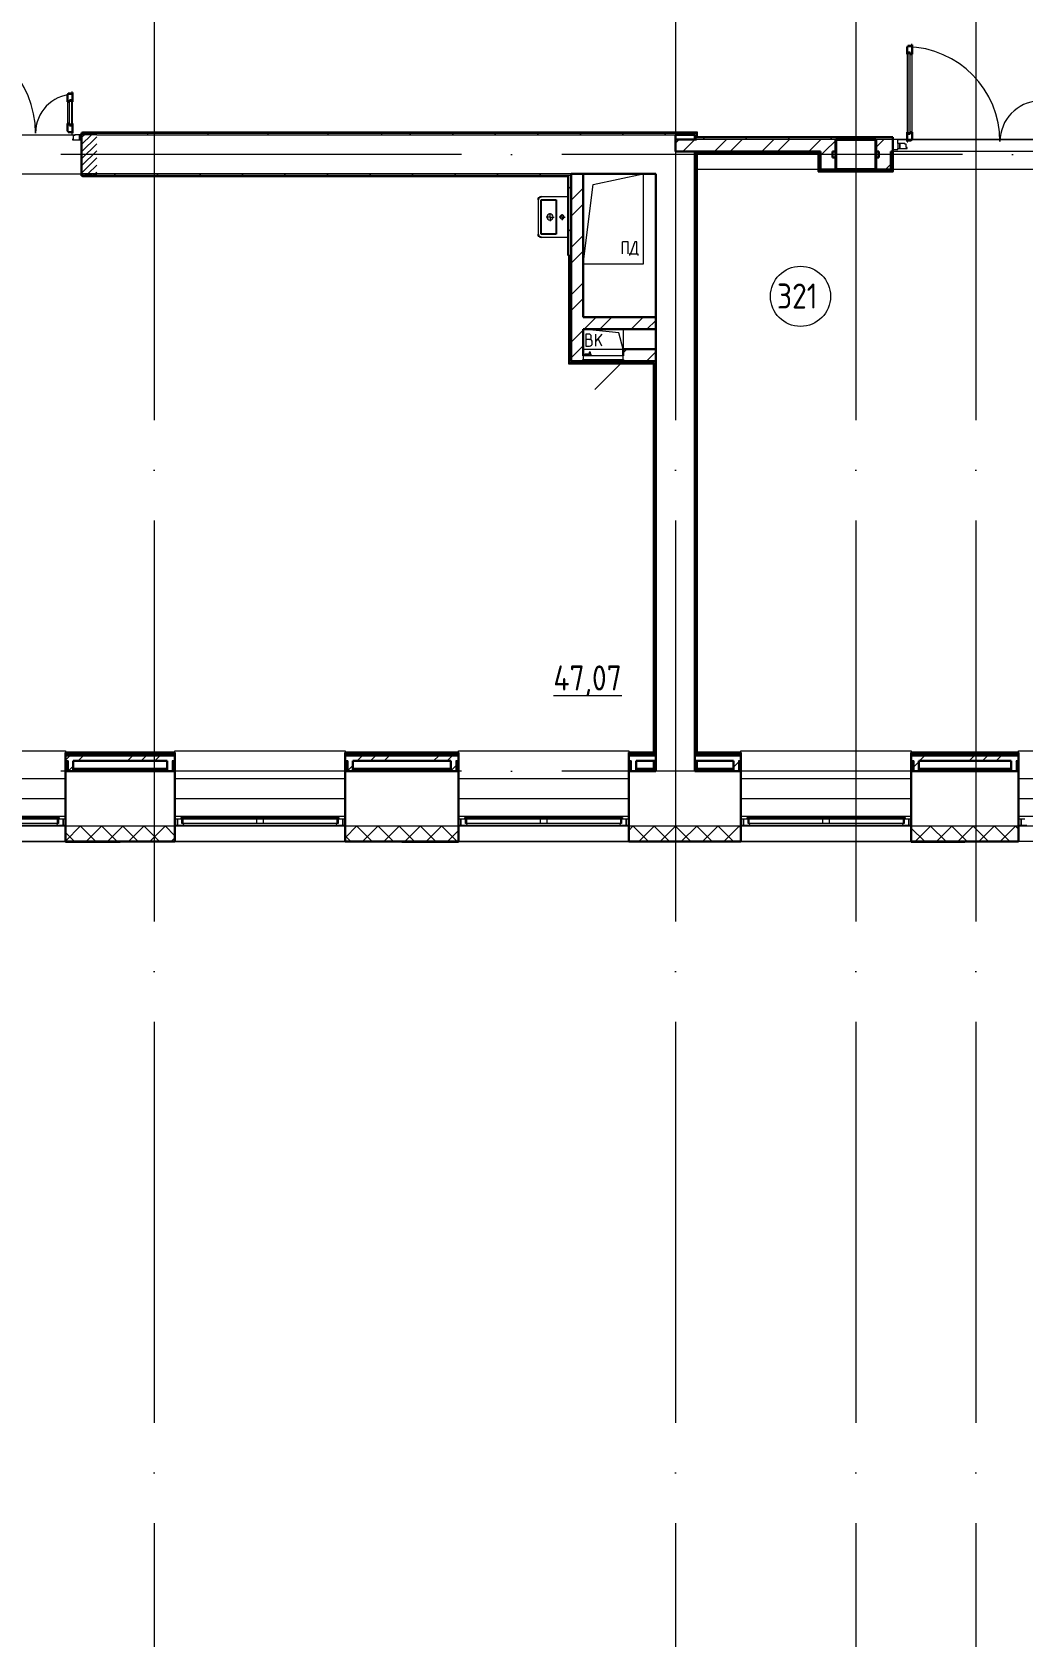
# Model space of a CAD drawing. Header units: millimetres. Extents: x -495897 to 1376592, y -28539 to 470976.
# Drawn here: x 253970 to 263858, y 334000 to 350005 of the extents above; entities that cross this region are included whole.
import ezdxf

# ---------------------------------------------------------------- set-up
doc = ezdxf.new("R2010")
doc.units = ezdxf.units.MM
for name, pattern in [('ADSK_Линия сетки', [25, 20, -2.5, 0, -2.5]), ('ADSK_Сверху', [450, 300, -150]), ('ADSK_Штриховая_ш2 п1_5', [4.5, 3, -1.5])]:
    doc.linetypes.add(name, pattern=pattern)
for name, color, linetype, lineweight in [('_ Окна', 7, 'Continuous', 9), ('Витраж', 7, 'Continuous', 9), ('Двери', 252, 'Continuous', 9), ('Линии', 7, 'Continuous', 9), ('Марки помещений', 252, 'Continuous', 20), ('Несущие колонны', 252, 'Continuous', 18), ('Оборудование', 8, 'Continuous', 18), ('Ограждение', 252, 'Continuous', 9), ('Окна', 252, 'Continuous', 9), ('Оси', 252, 'Continuous', 9), ('Перекрытие', 252, 'Continuous', 18), ('Стены внутренние', 7, 'Continuous', 18), ('Стены наружные', 7, 'Continuous', 18), ('Стены штриховка', 7, 'Continuous', 9)]:
    doc.layers.add(name, color=color, linetype=linetype, lineweight=lineweight)
doc.layers.add('Двери открывание', color=7, linetype='Continuous', lineweight=9, true_color=0xc0c0c0)
doc.layers.add('Узлы', color=7, linetype='Continuous')
doc.styles.add('GOST Common_2', font='', dxfattribs={"width": 0.9, "height": 250})
doc.styles.get('GOST Common_2').set_extended_font_data('GOST type B')

# ---------------------------------------------------------------- blocks, each defined once
blk = doc.blocks.new('3 этаж')
at = {"color": 251, "lineweight": 18, "true_color": 0x636466}
for p, q in [((260325, -11915), (260826, -11808)), ((260826, -11808), (260826, -12708)), ((260226, -12708), (260325, -11915)), ((260674, -12485), (260617, -12485)), ((260617, -12605), (260617, -12485)), ((260674, -12605), (260674, -12485)), ((260690, -12605), (260690, -12620)), ((260700, -12605), (260690, -12605)), ((260743, -12485), (260700, -12605)), ((260700, -12605), (260763, -12605)), ((260763, -12485), (260743, -12485)), ((260763, -12605), (260763, -12485)), ((260763, -12605), (260773, -12605)), ((260773, -12605), (260773, -12620)), ((260826, -12708), (260226, -12708)), ((260581, -13392), (260226, -13357)), ((260283, -13405), (260253, -13405)), ((260253, -13405), (260253, -13525)), ((260307, -13438), (260307, -13428)), ((260413, -13405), (260353, -13476)), ((260353, -13525), (260353, -13405)), ((260626, -13557), (260581, -13392)), ((260626, -13357), (260626, -13557)), ((260287, -13458), (260253, -13458)), ((260253, -13525), (260290, -13525)), ((260317, -13498), (260317, -13488)), ((260413, -13525), (260377, -13448))]:
    blk.add_line(p, q, dxfattribs=at)
for centre, radius, start, end in [((260283, -13428), 23.3, 0, 90), ((260287, -13438), 20, 270, 0), ((260287, -13488), 30, 0, 90), ((260290, -13498), 26.7, 270, 0)]:
    blk.add_arc(centre, radius, start, end, dxfattribs=at)
at = {"layer": '_ Окна', "color": 251, "lineweight": 18, "true_color": 0x636466}
for p, q in [((254990, -18245), (254990, -18286)), ((255036, -18245), (254998, -18245)), ((255036, -18303), (255036, -18245)), ((256214, -18245), (256176, -18245)), ((256176, -18245), (256176, -18303)), ((256222, -18286), (256222, -18245)), ((257780, -18245), (257780, -18286)), ((257826, -18245), (257788, -18245)), ((257826, -18303), (257826, -18245)), ((259044, -18245), (259006, -18245)), ((259006, -18245), (259006, -18303)), ((259052, -18286), (259052, -18245)), ((260610, -18245), (260610, -18286)), ((260656, -18245), (260618, -18245)), ((260656, -18303), (260656, -18245)), ((261864, -18245), (261826, -18245)), ((261826, -18245), (261826, -18303)), ((261872, -18286), (261872, -18245)), ((263430, -18245), (263430, -18286)), ((263476, -18245), (263438, -18245)), ((263476, -18303), (263476, -18245)), ((264634, -18245), (264596, -18245)), ((264596, -18245), (264596, -18303)), ((254972, -18286), (254976, -18303)), ((254976, -18303), (255036, -18303)), ((254990, -18286), (254978, -18286)), ((256176, -18303), (256235, -18303)), ((256234, -18286), (256222, -18286)), ((256235, -18303), (256240, -18286)), ((257762, -18286), (257766, -18303)), ((257766, -18303), (257826, -18303)), ((257780, -18286), (257768, -18286)), ((259006, -18303), (259065, -18303)), ((259064, -18286), (259052, -18286)), ((259065, -18303), (259070, -18286)), ((260592, -18286), (260596, -18303)), ((260596, -18303), (260656, -18303)), ((260610, -18286), (260598, -18286)), ((261826, -18303), (261885, -18303)), ((261884, -18286), (261872, -18286)), ((261885, -18303), (261890, -18286)), ((263412, -18286), (263416, -18303)), ((263416, -18303), (263476, -18303)), ((263430, -18286), (263418, -18286)), ((264596, -18303), (264655, -18303))]:
    blk.add_line(p, q, dxfattribs=at)
at = {"layer": '_ Окна', "color": 251, "true_color": 0x636466}
for p, q in [((255061, -18245), (255036, -18245)), ((255036, -18245), (255036, -18303)), ((256176, -18245), (256151, -18245)), ((256176, -18303), (256176, -18245)), ((257851, -18245), (257826, -18245)), ((257826, -18245), (257826, -18303)), ((259006, -18245), (258981, -18245)), ((259006, -18303), (259006, -18245)), ((260681, -18245), (260656, -18245)), ((260656, -18245), (260656, -18303)), ((261826, -18245), (261801, -18245)), ((261826, -18303), (261826, -18245)), ((263501, -18245), (263476, -18245)), ((263476, -18245), (263476, -18303)), ((264596, -18245), (264571, -18245)), ((264596, -18303), (264596, -18245)), ((255036, -18303), (255061, -18303)), ((256151, -18303), (256176, -18303)), ((257826, -18303), (257851, -18303)), ((258981, -18303), (259006, -18303)), ((260656, -18303), (260681, -18303)), ((261801, -18303), (261826, -18303)), ((263476, -18303), (263501, -18303)), ((264571, -18303), (264596, -18303))]:
    blk.add_line(p, q, dxfattribs=at)
at = {"layer": 'Витраж', "color": 251, "lineweight": 18, "true_color": 0x636466}
for p, q in [((263366, -11463), (263316, -11463)), ((263316, -11463), (263316, -11563)), ((263366, -11503), (263366, -11463)), ((263316, -11563), (263366, -11563)), ((263366, -11563), (263366, -11553))]:
    blk.add_line(p, q, dxfattribs=at)
at = {"layer": 'Двери', "color": 251, "lineweight": 30, "true_color": 0x636466}
for p, q in [((263466, -10539), (263458, -10539)), ((263458, -10539), (263458, -10615)), ((263500, -10530), (263466, -10530)), ((263466, -10530), (263466, -10539)), ((263508, -10521), (263500, -10521)), ((263500, -10521), (263500, -10530)), ((263508, -10615), (263508, -10521)), ((263467, -10615), (263458, -10615)), ((263467, -10597), (263467, -10615)), ((263488, -10597), (263467, -10597)), ((263488, -10615), (263488, -10597)), ((263508, -10615), (263488, -10615)), ((255087, -11014), (255079, -11014)), ((255079, -11014), (255079, -11090)), ((255121, -11005), (255087, -11005)), ((255087, -11005), (255087, -11014)), ((255129, -10996), (255121, -10996)), ((255121, -10996), (255121, -11005)), ((255129, -11090), (255129, -10996)), ((255079, -11090), (255099, -11090)), ((255099, -11090), (255099, -11072)), ((255099, -11072), (255120, -11072)), ((255120, -11072), (255120, -11090)), ((255120, -11090), (255129, -11090)), ((255079, -11306), (255079, -11382)), ((255079, -11306), (255099, -11306)), ((255099, -11306), (255099, -11324)), ((255099, -11324), (255120, -11324)), ((255120, -11306), (255129, -11306)), ((255120, -11324), (255120, -11306)), ((255129, -11400), (255129, -11306)), ((255079, -11382), (255087, -11382)), ((255087, -11382), (255087, -11391)), ((255087, -11391), (255121, -11391)), ((255121, -11391), (255121, -11400)), ((255121, -11400), (255129, -11400)), ((263458, -11391), (263458, -11485)), ((263467, -11391), (263458, -11391)), ((263458, -11485), (263466, -11485)), ((263466, -11485), (263466, -11476)), ((263466, -11476), (263500, -11476)), ((263467, -11409), (263467, -11391)), ((263488, -11409), (263467, -11409)), ((263488, -11391), (263488, -11409)), ((263508, -11391), (263488, -11391)), ((263500, -11476), (263500, -11467)), ((263500, -11467), (263508, -11467)), ((263508, -11467), (263508, -11391))]:
    blk.add_line(p, q, dxfattribs=at)
at = {"layer": 'Двери', "color": 251, "true_color": 0x636466}
for p, q in [((263458, -10615), (263458, -11391)), ((263467, -10597), (263467, -11409)), ((263488, -10597), (263467, -10597)), ((263488, -11409), (263488, -10597)), ((263508, -11391), (263508, -10615)), ((255079, -11090), (255079, -11306)), ((255099, -11324), (255099, -11072)), ((255099, -11072), (255120, -11072)), ((255120, -11072), (255120, -11324)), ((255129, -11306), (255129, -11090)), ((255120, -11324), (255099, -11324)), ((255138, -11460), (255129, -11460)), ((255129, -11460), (255129, -11468)), ((255129, -11468), (255201, -11468)), ((255152, -11426), (255138, -11426)), ((255138, -11426), (255138, -11460)), ((255152, -11418), (255152, -11426)), ((255201, -11418), (255152, -11418)), ((255221, -11418), (255201, -11418)), ((255201, -11418), (255201, -11468)), ((255201, -11468), (255201, -11418)), ((255201, -11468), (255221, -11468)), ((255221, -11468), (255221, -11418)), ((263366, -11503), (263366, -11553)), ((263386, -11503), (263366, -11503)), ((263386, -11553), (263386, -11503)), ((263435, -11503), (263386, -11503)), ((263386, -11503), (263386, -11553)), ((263435, -11511), (263435, -11503)), ((263449, -11511), (263435, -11511)), ((263449, -11545), (263449, -11511)), ((263467, -11409), (263488, -11409)), ((263366, -11553), (263386, -11553)), ((263386, -11553), (263458, -11553)), ((263458, -11545), (263449, -11545)), ((263458, -11553), (263458, -11545))]:
    blk.add_line(p, q, dxfattribs=at)
at = {"layer": 'Двери', "color": 251, "linetype": 'Continuous', "lineweight": 18, "true_color": 0x636466}
for p, q in [((255221, -11446), (255248, -11418)), ((255221, -11516), (255319, -11418)), ((255221, -11587), (255371, -11437)), ((255221, -11658), (255371, -11508)), ((255221, -11728), (255371, -11578)), ((255221, -11799), (255371, -11649)), ((255282, -11808), (255371, -11720)), ((255353, -11808), (255371, -11791))]:
    blk.add_line(p, q, dxfattribs=at)
at = {"layer": 'Двери', "color": 251, "linetype": 'ADSK_Штриховая_ш2 п1_5', "true_color": 0x636466}
for p, q in [((255371, -11418), (255221, -11418)), ((255221, -11418), (255221, -11808)), ((255221, -11808), (255371, -11808))]:
    blk.add_line(p, q, dxfattribs=at)
at = {"layer": 'Двери открывание', "color": 251, "true_color": 0x636466}
for centre, radius, start, end in [((253795, -11400), 966, 0, 88.9323), ((263440, -11485), 946, 0, 88.9097), ((255147, -11400), 386, 92.6728, 180), ((264792, -11485), 406, 92.541, 180)]:
    blk.add_arc(centre, radius, start, end, dxfattribs=at)
at = {"layer": 'Линии', "color": 251, "linetype": 'ADSK_Сверху', "ltscale": 200, "true_color": 0x636466}
for p, q in [((294551, -11463), (261341, -11463)), ((294551, -11763), (261341, -11763))]:
    blk.add_line(p, q, dxfattribs=at)
at = {"layer": 'Марки помещений', "color": 251, "true_color": 0x636466}
blk.add_circle((262395, -13029), 300, dxfattribs=at)
at = {"layer": 'Несущие колонны', "color": 251, "lineweight": 40, "true_color": 0x636466}
for p, q in [((262746, -11463), (263146, -11463)), ((262746, -11763), (262746, -11463)), ((263146, -11463), (262746, -11463)), ((263146, -11463), (263146, -11763)), ((262746, -11583), (262746, -11763)), ((263146, -11763), (263146, -11583)), ((263146, -11763), (262746, -11763)), ((262746, -11763), (263146, -11763))]:
    blk.add_line(p, q, dxfattribs=at)
at = {"layer": 'Несущие колонны', "color": 251, "true_color": 0x636466}
for p, q in [((262746, -11463), (262746, -11583)), ((263146, -11583), (263146, -11463))]:
    blk.add_line(p, q, dxfattribs=at)
at = {"layer": 'Оборудование', "color": 251, "true_color": 0x636466}
for p, q in [((260286, -13604), (260284, -13606)), ((260286, -13586), (260286, -13604)), ((260299, -13586), (260286, -13586)), ((260299, -13604), (260286, -13604)), ((260299, -13604), (260299, -13586)), ((260301, -13606), (260299, -13604)), ((260226, -13622), (260226, -13658)), ((260626, -13622), (260226, -13622)), ((260227, -13659), (260625, -13659)), ((260233, -13659), (260233, -13669)), ((260234, -13670), (260618, -13670)), ((260242, -13606), (260242, -13611)), ((260288, -13606), (260242, -13606)), ((260242, -13611), (260288, -13611)), ((260245, -13671), (260245, -13677)), ((260245, -13677), (260607, -13677)), ((260254, -13677), (260254, -13679)), ((260254, -13679), (260258, -13679)), ((260319, -13679), (260258, -13679)), ((260283, -13606), (260283, -13622)), ((260302, -13606), (260283, -13606)), ((260306, -13606), (260297, -13606)), ((260297, -13611), (260306, -13611)), ((260302, -13622), (260302, -13606)), ((260306, -13611), (260306, -13606)), ((260319, -13679), (260323, -13679)), ((260323, -13679), (260323, -13677)), ((260626, -13677), (260343, -13959)), ((260607, -13677), (260607, -13671)), ((260619, -13669), (260619, -13659)), ((260626, -13658), (260626, -13622))]:
    blk.add_line(p, q, dxfattribs=at)
for points, knots in [([(260226, -13658), (260226, -13658), (260226, -13658), (260226, -13658), (260226, -13659), (260226, -13659), (260227, -13659), (260227, -13659), (260227, -13659), (260227, -13659)], [0, 0, 0, 0, 0.166667, 0.333333, 0.458333, 0.583333, 0.708333, 0.833333, 1, 1, 1, 1]), ([(260233, -13669), (260233, -13669), (260233, -13669), (260233, -13669), (260233, -13669), (260233, -13669), (260234, -13669), (260234, -13669), (260234, -13670), (260234, -13670), (260234, -13670)], [0, 0, 0, 0, 0.166667, 0.333333, 0.458333, 0.583333, 0.666667, 0.75, 0.833333, 1, 1, 1, 1]), ([(260244, -13670), (260244, -13670), (260244, -13670), (260244, -13670), (260244, -13670), (260244, -13670), (260245, -13670), (260245, -13670), (260245, -13670), (260245, -13671), (260245, -13671), (260245, -13671), (260245, -13671)], [0, 0, 0, 0, 0.166667, 0.25, 0.333333, 0.416667, 0.5, 0.583333, 0.666667, 0.75, 0.833333, 1, 1, 1, 1]), ([(260607, -13671), (260607, -13671), (260607, -13671), (260607, -13671), (260607, -13670), (260607, -13670), (260607, -13670), (260608, -13670), (260608, -13670), (260608, -13670), (260608, -13670), (260608, -13670), (260609, -13670)], [-1, -1, -1, -1, -0.833333, -0.75, -0.666667, -0.583333, -0.5, -0.416667, -0.333333, -0.25, -0.166667, 0, 0, 0, 0]), ([(260618, -13670), (260618, -13670), (260618, -13670), (260618, -13669), (260619, -13669), (260619, -13669), (260619, -13669), (260619, -13669), (260619, -13669), (260619, -13669), (260619, -13669)], [-1, -1, -1, -1, -0.833333, -0.75, -0.666667, -0.583333, -0.458333, -0.333333, -0.166667, 0, 0, 0, 0]), ([(260625, -13659), (260625, -13659), (260625, -13659), (260626, -13659), (260626, -13659), (260626, -13659), (260626, -13658), (260626, -13658), (260626, -13658), (260626, -13658)], [-1, -1, -1, -1, -0.833333, -0.75, -0.583333, -0.458333, -0.333333, -0.166667, 0, 0, 0, 0])]:
    blk.add_open_spline(points, degree=3, knots=knots, dxfattribs=at)
at = {"layer": 'Ограждение', "color": 251, "true_color": 0x636466}
for p, q in [((255231, -11398), (255231, -11393)), ((261366, -11393), (255231, -11393)), ((261366, -11393), (261361, -11398)), ((261366, -11438), (261361, -11443)), ((261366, -11438), (261366, -11393)), ((263296, -11438), (261366, -11438)), ((263296, -11438), (263296, -11443)), ((261366, -11608), (261361, -11603)), ((261366, -17579), (261366, -11608)), ((261366, -11608), (262571, -11608)), ((262571, -11608), (262576, -11603)), ((262571, -11608), (262571, -11788)), ((263316, -11583), (263321, -11583)), ((263321, -11788), (263321, -11583)), ((255231, -11833), (255231, -11828)), ((255231, -11833), (260076, -11833)), ((262571, -11788), (262576, -11783)), ((262571, -11788), (263321, -11788)), ((263321, -11788), (263316, -11783)), ((260081, -12623), (260081, -13702)), ((260081, -13702), (260086, -13697)), ((260081, -13702), (260926, -13702)), ((260926, -13702), (260931, -13697)), ((260926, -13702), (260926, -17578)), ((253361, -17563), (255061, -17563)), ((255061, -17563), (255061, -17578)), ((256151, -17578), (256151, -17563)), ((256151, -17563), (257851, -17563)), ((257851, -17563), (257851, -17578)), ((258981, -17578), (258981, -17563)), ((258981, -17563), (260681, -17563)), ((260681, -17563), (260681, -17578)), ((261801, -17578), (261801, -17563)), ((261801, -17563), (263501, -17563)), ((263501, -17563), (263501, -17578)), ((264571, -17578), (264571, -17563)), ((264571, -17563), (266271, -17563)), ((256076, -17738), (255136, -17738)), ((258906, -17738), (257926, -17738)), ((260926, -17738), (260756, -17738)), ((260926, -17663), (260926, -17738)), ((260926, -17738), (260936, -17748)), ((260936, -17748), (260936, -17663)), ((261356, -17663), (261356, -17748)), ((261366, -17738), (261356, -17748)), ((261366, -17738), (261366, -17663)), ((261726, -17738), (261366, -17738)), ((264496, -17738), (263576, -17738)), ((253361, -17838), (255061, -17838)), ((256151, -17838), (257851, -17838)), ((258981, -17838), (260681, -17838)), ((261801, -17838), (263501, -17838)), ((264571, -17838), (266271, -17838)), ((253361, -18038), (255061, -18038)), ((256151, -18038), (257851, -18038)), ((258981, -18038), (260681, -18038)), ((261801, -18038), (263501, -18038)), ((264571, -18038), (266271, -18038)), ((253361, -18213), (255061, -18213)), ((256151, -18213), (257851, -18213)), ((258981, -18213), (260681, -18213)), ((261801, -18213), (263501, -18213)), ((264571, -18213), (266271, -18213))]:
    blk.add_line(p, q, dxfattribs=at)
at = {"layer": 'Окна', "color": 251, "true_color": 0x636466}
for p, q in [((254226, -18228), (254998, -18228)), ((254998, -18245), (254226, -18245)), ((254978, -18245), (254978, -18286)), ((254998, -18228), (254998, -18245)), ((256214, -18228), (256986, -18228)), ((256214, -18245), (256214, -18228)), ((256986, -18245), (256214, -18245)), ((256234, -18286), (256234, -18245)), ((256966, -18245), (256966, -18286)), ((256986, -18228), (257016, -18228)), ((256986, -18228), (256986, -18245)), ((257016, -18245), (256986, -18245)), ((257016, -18228), (257788, -18228)), ((257016, -18245), (257016, -18228)), ((257788, -18245), (257016, -18245)), ((257036, -18286), (257036, -18245)), ((257768, -18245), (257768, -18286)), ((257788, -18228), (257788, -18245)), ((259044, -18228), (259816, -18228)), ((259044, -18245), (259044, -18228)), ((259816, -18245), (259044, -18245)), ((259064, -18286), (259064, -18245)), ((259796, -18245), (259796, -18286)), ((259816, -18228), (259846, -18228)), ((259816, -18228), (259816, -18245)), ((259846, -18245), (259816, -18245)), ((259846, -18228), (260618, -18228)), ((259846, -18245), (259846, -18228)), ((260618, -18245), (259846, -18245)), ((259866, -18286), (259866, -18245)), ((260598, -18245), (260598, -18286)), ((260618, -18228), (260618, -18245)), ((261864, -18228), (262636, -18228)), ((261864, -18245), (261864, -18228)), ((262636, -18245), (261864, -18245)), ((261884, -18286), (261884, -18245)), ((262616, -18245), (262616, -18286)), ((262636, -18228), (262666, -18228)), ((262636, -18228), (262636, -18245)), ((262666, -18245), (262636, -18245)), ((262666, -18228), (263438, -18228)), ((262666, -18245), (262666, -18228)), ((263438, -18245), (262666, -18245)), ((262686, -18286), (262686, -18245)), ((263418, -18245), (263418, -18286)), ((263438, -18228), (263438, -18245)), ((253445, -18303), (254976, -18303)), ((254978, -18286), (254246, -18286)), ((256966, -18286), (256234, -18286)), ((256235, -18303), (257766, -18303)), ((257036, -18286), (256966, -18286)), ((257768, -18286), (257036, -18286)), ((259796, -18286), (259064, -18286)), ((259065, -18303), (260596, -18303)), ((259866, -18286), (259796, -18286)), ((260598, -18286), (259866, -18286)), ((262616, -18286), (261884, -18286)), ((261885, -18303), (263416, -18303)), ((262686, -18286), (262616, -18286)), ((263418, -18286), (262686, -18286))]:
    blk.add_line(p, q, dxfattribs=at)
at = {"layer": 'Оси', "color": 251, "linetype": 'ADSK_Линия сетки', "ltscale": 200, "true_color": 0x636466}
for p, q in [((255946, -263), (255946, -31390)), ((261146, -263), (261146, -31390)), ((262946, -263), (262946, -31390)), ((264146, -263), (264146, -31390)), ((314013, -11613), (237074, -11613)), ((314013, -17763), (237074, -17763))]:
    blk.add_line(p, q, dxfattribs=at)
at = {"layer": 'Перекрытие', "color": 251, "true_color": 0x636466}
for p, q in [((260826, -11808), (260826, -12708)), ((260826, -12708), (260226, -12708)), ((260626, -13357), (260626, -13557))]:
    blk.add_line(p, q, dxfattribs=at)
at = {"layer": 'Стены внутренние', "color": 251, "true_color": 0x636466}
for p, q in [((253790, -11418), (255152, -11418)), ((255371, -11418), (255221, -11418)), ((253721, -11808), (255221, -11808)), ((267371, -18313), (243596, -18313)), ((255061, -18465), (253361, -18465)), ((257851, -18465), (256151, -18465)), ((260681, -18465), (258981, -18465)), ((263501, -18465), (261801, -18465)), ((266271, -18465), (264571, -18465))]:
    blk.add_line(p, q, dxfattribs=at)
at = {"layer": 'Стены внутренние', "color": 251, "lineweight": 30, "true_color": 0x636466}
for p, q in [((255221, -11418), (255221, -11808)), ((261146, -11583), (261146, -11418)), ((261341, -11583), (261146, -11583)), ((260226, -11808), (260951, -11808)), ((260951, -11808), (260951, -13237)), ((260951, -13357), (260951, -13557)), ((255061, -17763), (255061, -18465)), ((256076, -17763), (255136, -17763)), ((256151, -18465), (256151, -17763)), ((257851, -17763), (257851, -18465)), ((258906, -17763), (257926, -17763)), ((258981, -18465), (258981, -17763)), ((260681, -17763), (260681, -18465)), ((260951, -17763), (260756, -17763)), ((260951, -17663), (260951, -17763)), ((261341, -17763), (261341, -17663)), ((261726, -17763), (261341, -17763)), ((261801, -18465), (261801, -17763)), ((263501, -17763), (263501, -18465)), ((264496, -17763), (263576, -17763)), ((264571, -18465), (264571, -17763)), ((255061, -18465), (256151, -18465)), ((257851, -18465), (258981, -18465)), ((260681, -18465), (261801, -18465)), ((263501, -18465), (264571, -18465))]:
    blk.add_line(p, q, dxfattribs=at)
at = {"layer": 'Стены внутренние', "color": 251, "linetype": 'Continuous', "lineweight": 9, "true_color": 0x636466}
for p, q in [((255147, -18463), (255061, -18378)), ((255063, -18458), (255207, -18313)), ((255359, -18463), (255209, -18313)), ((255269, -18463), (255419, -18313)), ((255571, -18463), (255421, -18313)), ((255481, -18463), (255631, -18313)), ((255783, -18463), (255633, -18313)), ((255693, -18463), (255843, -18313)), ((255995, -18463), (255845, -18313)), ((255906, -18463), (256056, -18313)), ((256149, -18405), (256057, -18313)), ((257853, -18425), (257965, -18313)), ((258116, -18463), (257966, -18313)), ((258027, -18463), (258177, -18313)), ((258329, -18463), (258179, -18313)), ((258239, -18463), (258389, -18313)), ((258541, -18463), (258391, -18313)), ((258451, -18463), (258601, -18313)), ((258753, -18463), (258603, -18313)), ((258663, -18463), (258813, -18313)), ((258965, -18463), (258815, -18313)), ((258875, -18463), (258981, -18358)), ((260681, -18355), (260723, -18313)), ((260874, -18463), (260724, -18313)), ((260785, -18463), (260935, -18313)), ((261086, -18463), (260936, -18313)), ((260997, -18463), (261147, -18313)), ((261298, -18463), (261148, -18313)), ((261209, -18463), (261359, -18313)), ((261511, -18463), (261361, -18313)), ((261421, -18463), (261571, -18313)), ((261723, -18463), (261573, -18313)), ((261633, -18463), (261783, -18313)), ((261801, -18329), (261785, -18313)), ((263632, -18463), (263501, -18332)), ((263542, -18463), (263692, -18313)), ((263844, -18463), (263694, -18313)), ((263755, -18463), (263905, -18313)), ((264056, -18463), (263906, -18313)), ((263967, -18463), (264117, -18313)), ((264268, -18463), (264118, -18313)), ((264179, -18463), (264329, -18313)), ((264480, -18463), (264330, -18313)), ((264391, -18463), (264541, -18313)), ((264571, -18342), (264542, -18313)), ((255829, -18463), (255828, -18465)), ((256118, -18463), (256149, -18432)), ((257904, -18463), (257853, -18412)), ((258078, -18465), (258077, -18463)), ((258547, -18465), (258547, -18463)), ((263572, -18463), (263571, -18465)), ((263827, -18465), (263826, -18463)), ((264414, -18465), (264412, -18463))]:
    blk.add_line(p, q, dxfattribs=at)
at = {"layer": 'Стены наружные', "color": 251, "lineweight": 30, "true_color": 0x636466}
for p, q in [((255221, -11398), (255221, -11418)), ((261361, -11398), (255221, -11398)), ((261146, -11418), (261341, -11418)), ((261146, -11463), (261356, -11463)), ((261341, -11418), (261341, -11463)), ((261356, -11448), (261356, -11403)), ((261361, -11448), (261356, -11448)), ((261361, -11443), (261361, -11398)), ((263316, -11443), (261361, -11443)), ((262746, -11463), (263146, -11463)), ((263316, -11783), (263316, -11443)), ((261341, -11583), (262596, -11583)), ((261341, -11583), (261341, -17663)), ((261356, -11598), (262581, -11598)), ((261356, -17583), (261356, -11598)), ((261361, -17578), (261361, -11603)), ((261361, -11603), (262576, -11603)), ((262576, -11603), (262576, -11783)), ((262581, -11598), (262581, -11778)), ((262596, -11583), (262596, -11763)), ((262716, -11583), (262746, -11583)), ((262716, -11643), (262716, -11583)), ((262746, -11643), (262716, -11643)), ((262746, -11763), (262746, -11643)), ((263146, -11583), (263176, -11583)), ((263176, -11643), (263146, -11643)), ((263146, -11643), (263146, -11763)), ((263176, -11583), (263176, -11643)), ((263296, -11583), (263311, -11583)), ((263296, -11763), (263296, -11583)), ((263311, -11778), (263311, -11598)), ((263311, -11598), (263316, -11598)), ((255221, -11808), (255221, -11828)), ((255221, -11828), (260076, -11828)), ((260076, -11828), (260076, -12623)), ((260106, -11808), (260106, -13677)), ((260226, -11808), (260106, -11808)), ((260226, -13237), (260226, -11808)), ((262576, -11783), (263316, -11783)), ((262581, -11778), (263311, -11778)), ((262596, -11763), (263296, -11763)), ((260076, -12623), (260086, -12623)), ((260086, -12623), (260086, -13697)), ((260091, -12623), (260091, -13692)), ((260951, -13237), (260226, -13237)), ((260951, -13357), (260951, -13237)), ((260226, -13357), (260951, -13357)), ((260226, -13622), (260226, -13357)), ((260951, -13557), (260626, -13557)), ((260626, -13557), (260626, -13622)), ((260951, -17663), (260951, -13557)), ((260086, -13697), (260931, -13697)), ((260091, -13692), (260936, -13692)), ((260245, -13677), (260106, -13677)), ((260226, -13677), (260226, -13658)), ((260951, -13677), (260607, -13677)), ((260626, -13658), (260626, -13677)), ((260931, -13697), (260931, -17578)), ((260936, -13692), (260936, -17583)), ((255061, -17578), (255061, -17763)), ((256151, -17578), (255061, -17578)), ((256151, -17763), (256151, -17578)), ((257851, -17578), (257851, -17763)), ((258981, -17578), (257851, -17578)), ((258981, -17763), (258981, -17578)), ((260681, -17578), (260681, -17763)), ((260931, -17578), (260681, -17578)), ((260936, -17583), (260931, -17583)), ((260936, -17588), (260951, -17588)), ((261361, -17583), (261356, -17583)), ((261801, -17578), (261361, -17578)), ((261801, -17763), (261801, -17578)), ((263501, -17578), (263501, -17763)), ((264571, -17578), (263501, -17578)), ((264571, -17763), (264571, -17578)), ((255061, -17763), (255136, -17763)), ((255136, -17663), (256076, -17663)), ((255136, -17763), (255136, -17663)), ((256076, -17663), (256076, -17763)), ((256076, -17763), (256151, -17763)), ((257851, -17763), (257926, -17763)), ((257926, -17663), (258906, -17663)), ((257926, -17763), (257926, -17663)), ((258906, -17663), (258906, -17763)), ((258906, -17763), (258981, -17763)), ((260681, -17763), (260756, -17763)), ((260756, -17663), (260951, -17663)), ((260756, -17763), (260756, -17663)), ((261341, -17663), (261726, -17663)), ((261726, -17663), (261726, -17763)), ((261726, -17763), (261801, -17763)), ((263501, -17763), (263576, -17763)), ((263576, -17663), (264496, -17663)), ((263576, -17763), (263576, -17663)), ((264496, -17663), (264496, -17763)), ((264496, -17763), (264571, -17763)), ((255061, -18465), (255061, -18470)), ((255606, -18470), (255061, -18470)), ((255606, -18465), (255606, -18470)), ((258416, -18465), (258416, -18470)), ((258416, -18470), (258981, -18470)), ((258981, -18465), (258981, -18470)), ((263501, -18465), (263501, -18470)), ((264036, -18470), (263501, -18470)), ((264036, -18465), (264036, -18470))]:
    blk.add_line(p, q, dxfattribs=at)
at = {"layer": 'Стены наружные', "color": 251, "linetype": 'Continuous', "lineweight": 9, "true_color": 0x636466}
for p, q in [((255258, -11403), (255263, -11398)), ((255282, -11418), (255282, -11403)), ((255329, -11403), (255334, -11398)), ((255400, -11403), (255405, -11398)), ((255470, -11403), (255475, -11398)), ((255541, -11403), (255546, -11398)), ((255612, -11403), (255617, -11398)), ((255682, -11403), (255687, -11398)), ((255753, -11403), (255758, -11398)), ((255824, -11403), (255829, -11398)), ((255882, -11418), (255882, -11403)), ((255895, -11403), (255900, -11398)), ((255965, -11403), (255970, -11398)), ((256036, -11403), (256041, -11398)), ((256107, -11403), (256112, -11398)), ((256177, -11403), (256182, -11398)), ((256248, -11403), (256253, -11398)), ((256319, -11403), (256324, -11398)), ((256390, -11403), (256395, -11398)), ((256460, -11403), (256465, -11398)), ((256482, -11418), (256482, -11403)), ((256531, -11403), (256536, -11398)), ((256602, -11403), (256607, -11398)), ((256672, -11403), (256677, -11398)), ((256743, -11403), (256748, -11398)), ((256814, -11403), (256819, -11398)), ((256885, -11403), (256890, -11398)), ((256955, -11403), (256960, -11398)), ((257026, -11403), (257031, -11398)), ((257082, -11418), (257082, -11403)), ((257097, -11403), (257102, -11398)), ((257167, -11403), (257172, -11398)), ((257238, -11403), (257243, -11398)), ((257309, -11403), (257314, -11398)), ((257379, -11403), (257384, -11398)), ((257450, -11403), (257455, -11398)), ((257521, -11403), (257526, -11398)), ((257592, -11403), (257597, -11398)), ((257662, -11403), (257667, -11398)), ((257682, -11418), (257682, -11403)), ((257733, -11403), (257738, -11398)), ((257804, -11403), (257809, -11398)), ((257874, -11403), (257879, -11398)), ((257945, -11403), (257950, -11398)), ((258016, -11403), (258021, -11398)), ((258087, -11403), (258092, -11398)), ((258157, -11403), (258162, -11398)), ((258228, -11403), (258233, -11398)), ((258299, -11403), (258304, -11398)), ((258369, -11403), (258374, -11398)), ((258440, -11403), (258445, -11398)), ((258496, -11418), (258511, -11403)), ((258511, -11403), (258516, -11398)), ((258582, -11403), (258587, -11398)), ((258652, -11403), (258657, -11398)), ((258723, -11403), (258728, -11398)), ((258794, -11403), (258799, -11398)), ((258864, -11403), (258869, -11398)), ((258920, -11418), (258935, -11403)), ((258935, -11403), (258940, -11398)), ((259006, -11403), (259011, -11398)), ((259077, -11403), (259082, -11398)), ((259147, -11403), (259152, -11398)), ((259218, -11403), (259223, -11398)), ((259289, -11403), (259294, -11398)), ((259344, -11418), (259359, -11403)), ((259359, -11403), (259364, -11398)), ((259430, -11403), (259435, -11398)), ((259501, -11403), (259506, -11398)), ((259572, -11403), (259577, -11398)), ((259642, -11403), (259647, -11398)), ((259713, -11403), (259718, -11398)), ((259769, -11418), (259784, -11403)), ((259784, -11403), (259789, -11398)), ((259854, -11403), (259859, -11398)), ((259925, -11403), (259930, -11398)), ((259996, -11403), (260001, -11398)), ((260066, -11403), (260071, -11398)), ((260137, -11403), (260142, -11398)), ((260193, -11418), (260208, -11403)), ((260208, -11403), (260213, -11398)), ((260279, -11403), (260284, -11398)), ((260349, -11403), (260354, -11398)), ((260420, -11403), (260425, -11398)), ((260491, -11403), (260496, -11398)), ((260561, -11403), (260566, -11398)), ((260617, -11418), (260632, -11403)), ((260632, -11403), (260637, -11398)), ((260703, -11403), (260708, -11398)), ((260774, -11403), (260779, -11398)), ((260844, -11403), (260849, -11398)), ((260915, -11403), (260920, -11398)), ((260986, -11403), (260991, -11398)), ((261041, -11418), (261056, -11403)), ((261056, -11403), (261061, -11398)), ((261127, -11403), (261132, -11398)), ((261146, -11502), (261185, -11463)), ((261198, -11403), (261203, -11398)), ((261222, -11583), (261342, -11463)), ((261269, -11403), (261274, -11398)), ((261339, -11403), (261344, -11398)), ((261365, -11448), (261370, -11443)), ((261421, -11463), (261436, -11448)), ((261436, -11448), (261441, -11443)), ((261506, -11448), (261511, -11443)), ((261536, -11583), (261656, -11463)), ((261577, -11448), (261582, -11443)), ((261648, -11448), (261653, -11443)), ((261693, -11583), (261813, -11463)), ((261719, -11448), (261724, -11443)), ((261789, -11448), (261794, -11443)), ((261845, -11463), (261860, -11448)), ((261860, -11448), (261865, -11443)), ((261931, -11448), (261936, -11443)), ((262001, -11448), (262006, -11443)), ((262008, -11583), (262128, -11463)), ((262072, -11448), (262077, -11443)), ((262143, -11448), (262148, -11443)), ((262165, -11583), (262285, -11463)), ((262214, -11448), (262219, -11443)), ((262269, -11463), (262284, -11448)), ((262284, -11448), (262289, -11443)), ((262355, -11448), (262360, -11443)), ((262426, -11448), (262431, -11443)), ((262479, -11583), (262599, -11463)), ((262496, -11448), (262501, -11443)), ((262567, -11448), (262572, -11443)), ((262636, -11583), (262746, -11474)), ((262638, -11448), (262643, -11443)), ((262693, -11463), (262708, -11448)), ((262708, -11448), (262713, -11443)), ((262779, -11448), (262784, -11443)), ((262850, -11448), (262855, -11443)), ((262921, -11448), (262926, -11443)), ((262991, -11448), (262996, -11443)), ((263062, -11448), (263067, -11443)), ((263118, -11463), (263133, -11448)), ((263133, -11448), (263138, -11443)), ((263146, -11545), (263228, -11463)), ((263203, -11448), (263208, -11443)), ((263274, -11448), (263279, -11443)), ((261356, -11599), (261356, -11598)), ((261356, -11670), (261361, -11665)), ((261422, -11603), (261427, -11598)), ((261493, -11603), (261498, -11598)), ((261564, -11603), (261569, -11598)), ((261634, -11603), (261639, -11598)), ((261705, -11603), (261710, -11598)), ((261776, -11603), (261781, -11598)), ((261846, -11603), (261851, -11598)), ((261882, -11598), (261882, -11583)), ((261917, -11603), (261922, -11598)), ((261988, -11603), (261993, -11598)), ((262059, -11603), (262064, -11598)), ((262129, -11603), (262134, -11598)), ((262200, -11603), (262205, -11598)), ((262271, -11603), (262276, -11598)), ((262341, -11603), (262346, -11598)), ((262412, -11603), (262417, -11598)), ((262482, -11598), (262482, -11583)), ((262483, -11603), (262488, -11598)), ((262553, -11603), (262558, -11598)), ((262576, -11652), (262581, -11647)), ((262596, -11624), (262636, -11583)), ((263311, -11624), (263316, -11619)), ((255257, -11828), (255262, -11823)), ((255328, -11828), (255333, -11823)), ((255399, -11828), (255404, -11823)), ((255470, -11828), (255475, -11823)), ((255540, -11828), (255545, -11823)), ((255545, -11823), (255560, -11808)), ((255611, -11828), (255616, -11823)), ((255682, -11828), (255687, -11823)), ((255752, -11828), (255757, -11823)), ((255823, -11828), (255828, -11823)), ((255894, -11828), (255899, -11823)), ((255965, -11828), (255970, -11823)), ((255970, -11823), (255985, -11808)), ((256035, -11828), (256040, -11823)), ((256106, -11828), (256111, -11823)), ((256177, -11828), (256182, -11823)), ((256247, -11828), (256252, -11823)), ((256318, -11828), (256323, -11823)), ((256389, -11828), (256394, -11823)), ((256394, -11823), (256409, -11808)), ((256460, -11828), (256465, -11823)), ((256530, -11828), (256535, -11823)), ((256601, -11828), (256606, -11823)), ((256672, -11828), (256677, -11823)), ((256742, -11828), (256747, -11823)), ((256813, -11828), (256818, -11823)), ((256818, -11823), (256833, -11808)), ((256884, -11828), (256889, -11823)), ((256954, -11828), (256959, -11823)), ((257025, -11828), (257030, -11823)), ((257096, -11828), (257101, -11823)), ((257167, -11828), (257172, -11823)), ((257237, -11828), (257242, -11823)), ((257242, -11823), (257257, -11808)), ((257308, -11828), (257313, -11823)), ((257379, -11828), (257384, -11823)), ((257449, -11828), (257454, -11823)), ((257520, -11828), (257525, -11823)), ((257591, -11828), (257596, -11823)), ((257662, -11828), (257667, -11823)), ((257667, -11823), (257682, -11808)), ((257732, -11828), (257737, -11823)), ((257803, -11828), (257808, -11823)), ((257874, -11828), (257879, -11823)), ((257944, -11828), (257949, -11823)), ((258015, -11828), (258020, -11823)), ((258086, -11828), (258091, -11823)), ((258091, -11823), (258106, -11808)), ((258157, -11828), (258162, -11823)), ((258227, -11828), (258232, -11823)), ((258298, -11828), (258303, -11823)), ((258369, -11828), (258374, -11823)), ((258439, -11828), (258444, -11823)), ((258510, -11828), (258515, -11823)), ((258515, -11823), (258530, -11808)), ((258581, -11828), (258586, -11823)), ((258652, -11828), (258657, -11823)), ((258722, -11828), (258727, -11823)), ((258793, -11828), (258798, -11823)), ((258864, -11828), (258869, -11823)), ((258934, -11828), (258939, -11823)), ((258939, -11823), (258954, -11808)), ((259005, -11828), (259010, -11823)), ((259076, -11828), (259081, -11823)), ((259147, -11828), (259152, -11823)), ((259217, -11828), (259222, -11823)), ((259288, -11828), (259293, -11823)), ((259359, -11828), (259364, -11823)), ((259364, -11823), (259379, -11808)), ((259429, -11828), (259434, -11823)), ((259500, -11828), (259505, -11823)), ((259571, -11828), (259576, -11823)), ((259641, -11828), (259646, -11823)), ((259712, -11828), (259717, -11823)), ((259783, -11828), (259788, -11823)), ((259788, -11823), (259803, -11808)), ((259854, -11828), (259859, -11823)), ((259924, -11828), (259929, -11823)), ((259995, -11828), (260000, -11823)), ((260066, -11828), (260071, -11823)), ((261356, -11741), (261361, -11736)), ((261356, -11811), (261361, -11806)), ((262576, -11723), (262581, -11718)), ((262586, -11783), (262591, -11778)), ((262656, -11783), (262661, -11778)), ((262727, -11783), (262732, -11778)), ((262798, -11783), (262803, -11778)), ((262868, -11783), (262873, -11778)), ((262939, -11783), (262944, -11778)), ((263010, -11783), (263015, -11778)), ((263081, -11783), (263086, -11778)), ((263082, -11778), (263082, -11763)), ((263151, -11783), (263156, -11778)), ((263222, -11783), (263227, -11778)), ((263242, -11763), (263296, -11710)), ((263293, -11783), (263298, -11778)), ((263311, -11695), (263316, -11690)), ((263311, -11765), (263316, -11760)), ((260076, -11960), (260106, -11930)), ((260106, -12071), (260226, -11951)), ((261341, -11968), (261356, -11953)), ((261356, -11882), (261361, -11877)), ((261356, -11953), (261361, -11948)), ((260106, -12228), (260226, -12108)), ((261356, -12023), (261361, -12018)), ((261356, -12094), (261361, -12089)), ((261356, -12165), (261361, -12160)), ((261356, -12235), (261361, -12230)), ((261356, -12306), (261361, -12301)), ((260076, -12384), (260106, -12354)), ((260106, -12542), (260226, -12422)), ((261341, -12392), (261356, -12377)), ((261356, -12377), (261361, -12372)), ((261356, -12448), (261361, -12443)), ((260106, -12699), (260226, -12579)), ((261356, -12518), (261361, -12513)), ((261356, -12589), (261361, -12584)), ((260086, -12657), (260091, -12652)), ((260086, -12727), (260091, -12722)), ((260086, -12798), (260091, -12793)), ((261341, -12816), (261356, -12801)), ((261356, -12660), (261361, -12655)), ((261356, -12730), (261361, -12725)), ((261356, -12801), (261361, -12796)), ((260086, -12869), (260091, -12864)), ((260086, -12940), (260091, -12935)), ((260106, -13014), (260226, -12894)), ((261356, -12872), (261361, -12867)), ((261356, -12943), (261361, -12938)), ((260086, -13010), (260091, -13005)), ((260086, -13081), (260091, -13076)), ((260106, -13171), (260226, -13051)), ((261356, -13013), (261361, -13008)), ((261356, -13084), (261361, -13079)), ((260086, -13152), (260091, -13147)), ((260086, -13222), (260091, -13217)), ((260235, -13357), (260355, -13237)), ((260392, -13357), (260512, -13237)), ((260706, -13357), (260826, -13237)), ((260863, -13357), (260951, -13269)), ((261341, -13240), (261356, -13225)), ((261356, -13155), (261361, -13150)), ((261356, -13225), (261361, -13220)), ((260086, -13293), (260091, -13288)), ((260086, -13364), (260091, -13359)), ((260086, -13435), (260091, -13430)), ((260106, -13485), (260226, -13365)), ((261356, -13296), (261361, -13291)), ((261356, -13367), (261361, -13362)), ((261356, -13438), (261361, -13433)), ((260086, -13505), (260091, -13500)), ((260086, -13576), (260091, -13571)), ((260106, -13642), (260226, -13522)), ((260626, -13594), (260663, -13557)), ((260857, -13677), (260951, -13583)), ((261356, -13508), (261361, -13503)), ((261356, -13579), (261361, -13574)), ((260086, -13647), (260091, -13642)), ((260107, -13697), (260112, -13692)), ((260178, -13697), (260183, -13692)), ((260248, -13697), (260253, -13692)), ((260319, -13697), (260324, -13692)), ((260390, -13697), (260395, -13692)), ((260460, -13697), (260465, -13692)), ((260531, -13697), (260536, -13692)), ((260602, -13697), (260607, -13692)), ((260673, -13697), (260678, -13692)), ((260682, -13692), (260682, -13677)), ((260743, -13697), (260748, -13692)), ((260814, -13697), (260819, -13692)), ((260885, -13697), (260890, -13692)), ((260931, -13721), (260936, -13716)), ((261341, -13665), (261356, -13650)), ((261356, -13650), (261361, -13645)), ((261356, -13720), (261361, -13715)), ((260931, -13792), (260936, -13787)), ((260931, -13863), (260936, -13858)), ((261356, -13791), (261361, -13786)), ((261356, -13862), (261361, -13857)), ((260931, -13933), (260936, -13928)), ((260931, -14004), (260936, -13999)), ((260931, -14075), (260936, -14070)), ((261341, -14089), (261356, -14074)), ((261356, -13933), (261361, -13928)), ((261356, -14003), (261361, -13998)), ((261356, -14074), (261361, -14069)), ((260931, -14145), (260936, -14140)), ((260931, -14216), (260936, -14211)), ((261356, -14145), (261361, -14140)), ((261356, -14215), (261361, -14210)), ((260931, -14287), (260936, -14282)), ((260931, -14358), (260936, -14353)), ((261356, -14286), (261361, -14281)), ((261356, -14357), (261361, -14352)), ((260931, -14428), (260936, -14423)), ((260931, -14499), (260936, -14494)), ((260931, -14570), (260936, -14565)), ((261341, -14513), (261356, -14498)), ((261356, -14428), (261361, -14423)), ((261356, -14498), (261361, -14493)), ((261356, -14569), (261361, -14564)), ((260931, -14640), (260936, -14635)), ((260931, -14711), (260936, -14706)), ((261356, -14640), (261361, -14635)), ((261356, -14710), (261361, -14705)), ((260931, -14782), (260936, -14777)), ((260931, -14853), (260936, -14848)), ((261356, -14781), (261361, -14776)), ((261356, -14852), (261361, -14847)), ((260931, -14923), (260936, -14918)), ((260931, -14994), (260936, -14989)), ((261341, -14937), (261356, -14922)), ((261356, -14922), (261361, -14917)), ((261356, -14993), (261361, -14988)), ((260931, -15065), (260936, -15060)), ((260931, -15135), (260936, -15130)), ((260931, -15206), (260936, -15201)), ((261356, -15064), (261361, -15059)), ((261356, -15135), (261361, -15130)), ((261356, -15205), (261361, -15200)), ((260931, -15277), (260936, -15272)), ((260931, -15347), (260936, -15342)), ((261341, -15362), (261356, -15347)), ((261356, -15276), (261361, -15271)), ((261356, -15347), (261361, -15342)), ((260931, -15418), (260936, -15413)), ((260931, -15489), (260936, -15484)), ((261356, -15417), (261361, -15412)), ((261356, -15488), (261361, -15483)), ((260931, -15560), (260936, -15555)), ((260931, -15630), (260936, -15625)), ((261356, -15559), (261361, -15554)), ((261356, -15630), (261361, -15625)), ((260931, -15701), (260936, -15696)), ((260931, -15772), (260936, -15767)), ((260931, -15842), (260936, -15837)), ((261341, -15786), (261356, -15771)), ((261356, -15700), (261361, -15695)), ((261356, -15771), (261361, -15766)), ((261356, -15842), (261361, -15837)), ((260931, -15913), (260936, -15908)), ((260931, -15984), (260936, -15979)), ((261356, -15912), (261361, -15907)), ((261356, -15983), (261361, -15978)), ((260931, -16055), (260936, -16050)), ((260931, -16125), (260936, -16120)), ((261356, -16054), (261361, -16049)), ((261356, -16125), (261361, -16120)), ((260931, -16196), (260936, -16191)), ((260931, -16267), (260936, -16262)), ((261341, -16210), (261356, -16195)), ((261356, -16195), (261361, -16190)), ((261356, -16266), (261361, -16261)), ((260931, -16337), (260936, -16332)), ((260931, -16408), (260936, -16403)), ((260931, -16479), (260936, -16474)), ((261356, -16337), (261361, -16332)), ((261356, -16407), (261361, -16402)), ((261356, -16478), (261361, -16473)), ((260931, -16550), (260936, -16545)), ((260931, -16620), (260936, -16615)), ((261341, -16635), (261356, -16620)), ((261356, -16549), (261361, -16544)), ((261356, -16620), (261361, -16615)), ((260931, -16691), (260936, -16686)), ((260931, -16762), (260936, -16757)), ((261356, -16690), (261361, -16685)), ((261356, -16761), (261361, -16756)), ((260931, -16832), (260936, -16827)), ((260931, -16903), (260936, -16898)), ((261356, -16832), (261361, -16827)), ((261356, -16902), (261361, -16897)), ((260931, -16974), (260936, -16969)), ((260931, -17045), (260936, -17040)), ((260931, -17115), (260936, -17110)), ((261341, -17059), (261356, -17044)), ((261356, -16973), (261361, -16968)), ((261356, -17044), (261361, -17039)), ((261356, -17115), (261361, -17110)), ((260931, -17186), (260936, -17181)), ((260931, -17257), (260936, -17252)), ((261356, -17185), (261361, -17180)), ((261356, -17256), (261361, -17251)), ((260931, -17327), (260936, -17322)), ((260931, -17398), (260936, -17393)), ((261356, -17327), (261361, -17322)), ((261356, -17397), (261361, -17392)), ((255061, -17611), (255071, -17601)), ((255071, -17601), (255084, -17588)), ((255089, -17583), (255094, -17578)), ((255159, -17583), (255164, -17578)), ((255230, -17583), (255235, -17578)), ((255271, -17613), (255283, -17601)), ((255283, -17601), (255296, -17588)), ((255296, -17588), (255301, -17583)), ((255301, -17583), (255306, -17578)), ((255371, -17583), (255376, -17578)), ((255442, -17583), (255447, -17578)), ((255483, -17613), (255495, -17601)), ((255495, -17601), (255508, -17588)), ((255513, -17583), (255518, -17578)), ((255584, -17583), (255589, -17578)), ((255654, -17583), (255659, -17578)), ((255695, -17613), (255707, -17601)), ((255707, -17601), (255720, -17588)), ((255720, -17588), (255725, -17583)), ((255725, -17583), (255730, -17578)), ((255796, -17583), (255801, -17578)), ((255866, -17583), (255871, -17578)), ((255907, -17613), (255920, -17601)), ((255920, -17601), (255932, -17588)), ((255937, -17583), (255942, -17578)), ((256008, -17583), (256013, -17578)), ((256079, -17583), (256084, -17578)), ((256119, -17613), (256132, -17601)), ((256132, -17601), (256144, -17588)), ((256144, -17588), (256149, -17583)), ((256149, -17583), (256151, -17582)), ((257851, -17579), (257851, -17578)), ((257917, -17583), (257922, -17578)), ((257988, -17583), (257993, -17578)), ((258028, -17613), (258041, -17601)), ((258041, -17601), (258053, -17588)), ((258058, -17583), (258063, -17578)), ((258129, -17583), (258134, -17578)), ((258200, -17583), (258205, -17578)), ((258241, -17613), (258253, -17601)), ((258253, -17601), (258266, -17588)), ((258266, -17588), (258271, -17583)), ((258271, -17583), (258276, -17578)), ((258341, -17583), (258346, -17578)), ((258412, -17583), (258417, -17578)), ((258453, -17613), (258465, -17601)), ((258465, -17601), (258478, -17588)), ((258483, -17583), (258488, -17578)), ((258553, -17583), (258558, -17578)), ((258624, -17583), (258629, -17578)), ((258665, -17613), (258677, -17601)), ((258677, -17601), (258690, -17588)), ((258690, -17588), (258695, -17583)), ((258695, -17583), (258700, -17578)), ((258766, -17583), (258771, -17578)), ((258836, -17583), (258841, -17578)), ((258877, -17613), (258889, -17601)), ((258889, -17601), (258902, -17588)), ((258907, -17583), (258912, -17578)), ((258978, -17583), (258981, -17580)), ((260745, -17583), (260750, -17578)), ((260786, -17613), (260799, -17601)), ((260799, -17601), (260811, -17588)), ((260811, -17588), (260816, -17583)), ((260816, -17583), (260821, -17578)), ((260887, -17583), (260892, -17578)), ((260931, -17469), (260936, -17464)), ((260931, -17540), (260936, -17535)), ((261341, -17483), (261356, -17468)), ((261356, -17468), (261361, -17463)), ((261356, -17539), (261361, -17534)), ((261382, -17583), (261387, -17578)), ((261423, -17613), (261435, -17601)), ((261435, -17601), (261448, -17588)), ((261453, -17583), (261458, -17578)), ((261523, -17583), (261528, -17578)), ((261594, -17583), (261599, -17578)), ((261635, -17613), (261647, -17601)), ((261647, -17601), (261660, -17588)), ((261660, -17588), (261665, -17583)), ((261665, -17583), (261670, -17578)), ((261735, -17583), (261740, -17578)), ((263503, -17583), (263508, -17578)), ((263544, -17613), (263556, -17601)), ((263556, -17601), (263569, -17588)), ((263574, -17583), (263579, -17578)), ((263645, -17583), (263650, -17578)), ((263715, -17583), (263720, -17578)), ((263756, -17613), (263768, -17601)), ((263768, -17601), (263781, -17588)), ((263781, -17588), (263786, -17583)), ((263786, -17583), (263791, -17578)), ((263857, -17583), (263862, -17578)), ((263927, -17583), (263932, -17578)), ((263968, -17613), (263981, -17601)), ((263981, -17601), (263993, -17588)), ((263998, -17583), (264003, -17578)), ((264069, -17583), (264074, -17578)), ((264140, -17583), (264145, -17578)), ((264180, -17613), (264193, -17601)), ((264193, -17601), (264205, -17588)), ((264205, -17588), (264210, -17583)), ((264210, -17583), (264215, -17578)), ((264281, -17583), (264286, -17578)), ((264352, -17583), (264357, -17578)), ((264392, -17613), (264405, -17601)), ((264405, -17601), (264417, -17588)), ((264422, -17583), (264427, -17578)), ((264493, -17583), (264498, -17578)), ((264564, -17583), (264569, -17578)), ((255061, -17655), (255102, -17613)), ((255087, -17763), (255136, -17715)), ((255187, -17663), (255237, -17613)), ((255680, -17663), (255730, -17613)), ((255815, -17663), (255865, -17613)), ((255950, -17663), (256000, -17613)), ((257876, -17758), (257926, -17708)), ((257970, -17663), (258020, -17613)), ((258105, -17663), (258155, -17613)), ((258240, -17663), (258290, -17613)), ((258734, -17663), (258784, -17613)), ((258869, -17663), (258919, -17613)), ((258906, -17761), (258956, -17711)), ((258956, -17747), (258968, -17734)), ((258968, -17734), (258981, -17722)), ((260681, -17719), (260693, -17706)), ((260693, -17706), (260706, -17694)), ((261341, -17616), (261344, -17613)), ((261726, -17725), (261776, -17675)), ((261776, -17684), (261788, -17672)), ((261787, -17663), (261801, -17650)), ((261788, -17672), (261797, -17663)), ((263526, -17721), (263576, -17671)), ((263584, -17663), (263634, -17613)), ((264077, -17663), (264127, -17613)), ((264212, -17663), (264262, -17613)), ((264347, -17663), (264397, -17613)), ((264546, -17672), (264555, -17663)), ((263571, -18465), (263568, -18470)), ((263828, -18466), (263827, -18465))]:
    blk.add_line(p, q, dxfattribs=at)
at = {"layer": 'Стены наружные', "color": 251, "true_color": 0x636466}
for p, q in [((255371, -11418), (261146, -11418)), ((262746, -11583), (262746, -11463)), ((263146, -11463), (263146, -11583)), ((263366, -11463), (263458, -11463)), ((263508, -11463), (264724, -11463)), ((264916, -11583), (263321, -11583)), ((260106, -11808), (255221, -11808)), ((260226, -13557), (260626, -13557)), ((255136, -17748), (256076, -17748)), ((257926, -17748), (258906, -17748)), ((260756, -17748), (260943, -17748)), ((260943, -17763), (260943, -17748)), ((261348, -17748), (261726, -17748)), ((261348, -17763), (261348, -17748)), ((263576, -17748), (264496, -17748)), ((255061, -18470), (249986, -18470)), ((258416, -18470), (255606, -18470)), ((256151, -18465), (256151, -18470)), ((257851, -18470), (257851, -18465)), ((263501, -18470), (258981, -18470)), ((261241, -18470), (261241, -18465)), ((261801, -18465), (261801, -18470)), ((264571, -18470), (264036, -18470)), ((264571, -18470), (264571, -18465))]:
    blk.add_line(p, q, dxfattribs=at)
at = {"layer": 'Стены штриховка', "color": 251, "true_color": 0x636466}
for p, q in [((255221, -11403), (261356, -11403)), ((258216, -11418), (258216, -11403)), ((262746, -11463), (261356, -11463)), ((263316, -11448), (261361, -11448)), ((263316, -11463), (263146, -11463)), ((261356, -11598), (261341, -11598)), ((263311, -11583), (263316, -11583)), ((260106, -11823), (255221, -11823)), ((260076, -11823), (260076, -11828)), ((260106, -12623), (260086, -12623)), ((256151, -17583), (255061, -17583)), ((255061, -17588), (256151, -17588)), ((255061, -17601), (256151, -17601)), ((258981, -17583), (257851, -17583)), ((257851, -17588), (258981, -17588)), ((257851, -17601), (258981, -17601)), ((260931, -17583), (260681, -17583)), ((260681, -17588), (260936, -17588)), ((260681, -17601), (260951, -17601)), ((260936, -17588), (260936, -17583)), ((261341, -17588), (261801, -17588)), ((261801, -17588), (261341, -17588)), ((261341, -17601), (261801, -17601)), ((261801, -17583), (261361, -17583)), ((264571, -17583), (263501, -17583)), ((263501, -17588), (264571, -17588)), ((264571, -17588), (263501, -17588)), ((263501, -17601), (264571, -17601)), ((255061, -17613), (256151, -17613)), ((255086, -17663), (255061, -17663)), ((255073, -17663), (255073, -17763)), ((255086, -17663), (255086, -17763)), ((256151, -17663), (256126, -17663)), ((256126, -17663), (256126, -17763)), ((256138, -17663), (256138, -17763)), ((257851, -17613), (258981, -17613)), ((257876, -17663), (257851, -17663)), ((257863, -17663), (257863, -17763)), ((257876, -17663), (257876, -17763)), ((258981, -17663), (258956, -17663)), ((258956, -17663), (258956, -17763)), ((258968, -17663), (258968, -17763)), ((260681, -17613), (260951, -17613)), ((260706, -17663), (260681, -17663)), ((260693, -17663), (260693, -17763)), ((260706, -17663), (260706, -17763)), ((261341, -17613), (261801, -17613)), ((261801, -17663), (261776, -17663)), ((261776, -17663), (261776, -17763)), ((261788, -17663), (261788, -17763)), ((263501, -17613), (264571, -17613)), ((263526, -17663), (263501, -17663)), ((263513, -17663), (263513, -17763)), ((263526, -17663), (263526, -17763)), ((264571, -17663), (264546, -17663)), ((264546, -17663), (264546, -17763)), ((264558, -17663), (264558, -17763)), ((255063, -18389), (255061, -18389)), ((255063, -18389), (255063, -18463)), ((256151, -18389), (256149, -18389)), ((256149, -18463), (256149, -18389)), ((257853, -18389), (257851, -18389)), ((257853, -18389), (257853, -18463)), ((258981, -18389), (258979, -18389)), ((258979, -18463), (258979, -18389)), ((260683, -18389), (260681, -18389)), ((260683, -18389), (260683, -18463)), ((261801, -18389), (261799, -18389)), ((261799, -18463), (261799, -18389)), ((263503, -18389), (263501, -18389)), ((263503, -18389), (263503, -18463)), ((264571, -18389), (264569, -18389)), ((264569, -18463), (264569, -18389)), ((255063, -18463), (256149, -18463)), ((257853, -18463), (258979, -18463)), ((260683, -18463), (261799, -18463)), ((263503, -18463), (264569, -18463))]:
    blk.add_line(p, q, dxfattribs=at)
at = {"layer": 'Узлы', "color": 251, "lineweight": 9, "true_color": 0x636466}
for p, q in [((259776, -12068), (259776, -12238)), ((260076, -12038), (259806, -12038)), ((259776, -12238), (259776, -12408)), ((259896, -12238), (259856, -12238)), ((259896, -12238), (259896, -12198)), ((259896, -12238), (259896, -12278)), ((259896, -12238), (259936, -12238)), ((260016, -12238), (259986, -12238)), ((260016, -12238), (260016, -12208)), ((260016, -12238), (260016, -12268)), ((260016, -12238), (260046, -12238)), ((259806, -12438), (260076, -12438))]:
    blk.add_line(p, q, dxfattribs=at)
at = {"layer": 'Узлы', "color": 251, "true_color": 0x636466}
for p, q in [((259806, -12408), (259806, -12068)), ((259806, -12068), (259957, -12068)), ((259957, -12068), (259957, -12408)), ((259957, -12408), (259806, -12408))]:
    blk.add_line(p, q, dxfattribs=at)
for centre, start, end in [((259806, -12068), 90, 180), ((259806, -12408), 180, 270)]:
    blk.add_arc(centre, 30, start, end, dxfattribs=at)
at = {"layer": 'Узлы', "color": 251, "lineweight": 9, "true_color": 0x636466}
for centre, radius, start, end in [((259896, -12238), 30, 90, 180), ((259896, -12238), 30, 180, 270), ((259896, -12238), 30, 0, 90.0077), ((259896, -12238), 30, 270, 0), ((260016, -12238), 20, 90, 180), ((260016, -12238), 20, 180, 270), ((260016, -12238), 20, 0, 90.0116), ((260016, -12238), 20, 270, 0)]:
    blk.add_arc(centre, radius, start, end, dxfattribs=at)
at = {"layer": 'Марки помещений', "color": 251, "true_color": 0x636466, "style": 'GOST Common_2', "width": 0.9}
for s, p in [('321', (262160, -13151)), ('%%U47,07', (259929, -16960))]:
    blk.add_text(s, height=250, dxfattribs=at).set_placement(p)

msp = doc.modelspace()

# ---------------------------------------------------------------- block references
msp.add_blockref('3 этаж', (-756.474, 360398.765))

doc.saveas('drawing.dxf')
